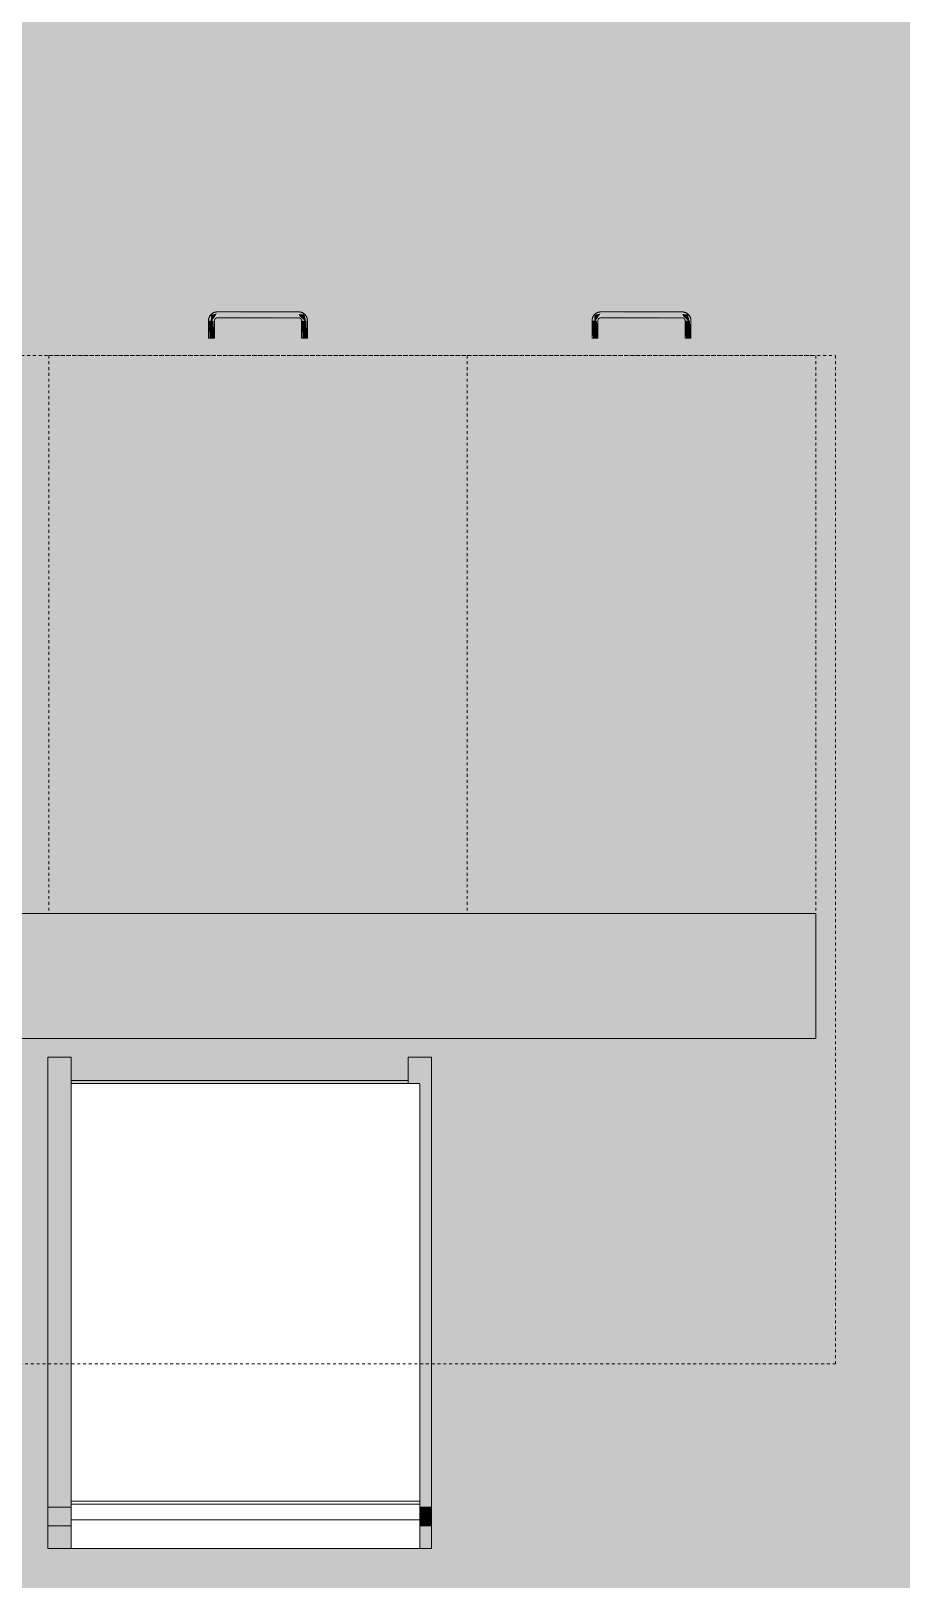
# Model space of a CAD drawing. Header units: inches. Extents: x -4218 to -1814, y 9706 to 12426.
# Drawn here: x -2147.4 to -2110, y 11383.4 to 11450 of the extents above; entities that cross this region are included whole.
import ezdxf

# ---------------------------------------------------------------- set-up
doc = ezdxf.new("R2010")
doc.units = ezdxf.units.IN
doc.header["$MEASUREMENT"] = 0
doc.linetypes.add('Dash', pattern=[0.25, 0.125, -0.125])
for name, color, linetype, lineweight in [('0-1', 7, 'Continuous', 5), ('0-2', 10, 'Continuous', 13), ('A-AREA-PATT-2', 9, 'Continuous', 9), ('A-WALL-1', 8, 'Continuous', 5), ('A-WALL-3', 10, 'Continuous', 13), ('I-FURN-1', 7, 'Continuous', 9), ('I-FURN-2', 9, 'Continuous', 9), ('Q-CASE', 31, 'Continuous', 9), ('Q-CASE-HDLN-1', 7, 'Dash', 9), ('Q-CASE-HDLN-2', 31, 'Continuous', 9)]:
    doc.layers.add(name, color=color, linetype=linetype, lineweight=lineweight)

# ---------------------------------------------------------------- blocks, each defined once
blk = doc.blocks.new('OD_CW_Countertop - OD_CW_Countertop-2488824-FLOOR PLAN - 3RD FLOOR')
at = {"layer": 'Q-CASE-HDLN-1'}
for p, q in [((0.738, 19.375), (138.273, 19.375)), ((138.273, 19.375), (138.273, -24)), ((138.273, -24), (0.738, -24))]:
    blk.add_line(p, q, dxfattribs=at)
blk = doc.blocks.new('Bar_Stool_6722_1_ - Bar_Stool_6722_1_-1229311-FLOOR PLAN - 3RD FLOOR')
at = {"layer": 'I-FURN-2'}
for points in [[(1, 19.223), (1, 21.133), (0, 21.133), (0, 19.214), (1, 19.214)], [(16.5, 19.692), (16.5, 21.133), (15.5, 21.133), (15.5, 19.986), (16, 19.986), (16, 19.214), (16.5, 19.214)], [(15.5, 20.135), (1, 20.135), (1, 19.986), (15.5, 19.986), (15.5, 20.057)], [(0.5, 18.077), (0.5, 19.214), (0, 19.214), (0, 17.718), (0.5, 17.718)], [(1, 18.709), (1, 19.214), (0.5, 19.214), (0.5, 17.718), (1, 17.718), (1, 18.437)], [(16.5, 17.972), (16.5, 19.214), (16, 19.214), (16, 17.718), (16.5, 17.718)], [(1, 17.718), (0, 17.718), (0, 1.78), (1, 1.78), (1, 17.634)], [(16.5, 17.718), (16, 17.718), (16, 1.78), (16.5, 1.78), (16.5, 16.359)], [(1, 1.78), (0, 1.78), (0, 0.985), (1, 0.985), (1, 1.73)], [(16.5, 1.305), (16.5, 1.78), (16, 1.78), (16, 0.985), (16.5, 0.985), (16.5, 1.251)], [(1, 0.46), (1, 0.985), (0, 0.985), (0, 0), (1, 0), (1, 0.303)], [(16.5, 0.46), (16.5, 0.985), (16, 0.985), (16, 0), (16.5, 0), (16.5, 0.313)]]:
    blk.add_hatch(color=256, dxfattribs=at).paths.add_polyline_path(points, flags=0)
at = {"layer": 'I-FURN-1'}
for p, q in [((0, 19.214), (0, 21.133)), ((1, 21.133), (0, 21.133)), ((1, 21.133), (1, 20.135)), ((15.5, 20.135), (15.5, 21.133)), ((16.5, 21.133), (15.5, 21.133)), ((16.5, 21.133), (16.5, 19.214)), ((1, 20.135), (15.5, 20.135)), ((1, 20.135), (1, 20.057)), ((1, 20.057), (1, 19.986)), ((16, 19.999), (1, 19.999)), ((1, 19.886), (1, 19.986)), ((15.5, 20.057), (15.5, 20.135)), ((15.5, 19.983), (15.5, 20.057)), ((16, 19.986), (16, 19.886)), ((1, 17.634), (1, 19.886)), ((16, 19.886), (16, 17.634)), ((0, 17.718), (0, 19.214)), ((16.5, 19.214), (16.5, 17.718)), ((0, 1.78), (0, 17.718)), ((1, 2.034), (1, 17.634)), ((16, 17.634), (16, 2.034)), ((16.5, 17.718), (16.5, 1.78)), ((1, 1.906), (1, 2.034)), ((16, 2.034), (1, 2.034)), ((16, 2.034), (16, 1.906)), ((1, 1.78), (0, 1.78)), ((0, 1.78), (0, 0.985)), ((1, 1.241), (1, 1.906)), ((16, 1.906), (1, 1.906)), ((16, 1.906), (16, 1.241)), ((16.5, 1.78), (16, 1.78)), ((16.5, 0.985), (16.5, 1.78)), ((1, 0.985), (0, 0.985)), ((0, 0.985), (0, 0)), ((1, 0), (1, 1.241)), ((1, 1.241), (16, 1.241)), ((16, 1.241), (16, 0)), ((16.5, 0.985), (16, 0.985)), ((16.5, 0), (16.5, 0.985)), ((0, 0), (1, 0)), ((16, 0), (16.5, 0)), ((1, 0), (16, 0))]:
    blk.add_line(p, q, dxfattribs=at)
blk = doc.blocks.new('Drawer_Base_Cabinet_3_drawer_12205 - 18_-V129-FLOOR PLAN - 3RD FLOOR')
at = {"layer": 'Q-CASE'}
for points in [[(-1.383, -24.75), (-1.351, -25.5), (-1.142, -25.5), (-1.174, -24.75), (-1.371, -24.75)], [(2.617, -24.75), (2.649, -25.5), (2.858, -25.5), (2.826, -24.75), (2.629, -24.75)], [(-1.295, -25.5), (-1.325, -25.5), (-1.262, -25.768), (-1.012, -25.782), (-1.047, -25.688), (-1.262, -25.5)], [(1.922, -25.625), (-1.012, -25.662), (-1.012, -25.875), (2.488, -25.838), (2.488, -25.625)], [(2.705, -25.5), (2.488, -25.813), (2.756, -25.75), (2.77, -25.5), (2.738, -25.5)]]:
    blk.add_hatch(color=256, dxfattribs=at).paths.add_polyline_path(points, flags=0)
at = {"layer": 'Q-CASE-HDLN-1'}
for p, q in [((9.738, 0), (-8.262, 0)), ((-8.262, -24), (-8.262, 0)), ((9.738, -24), (9.738, 0)), ((9.738, -24), (-8.262, -24))]:
    blk.add_line(p, q, dxfattribs=at)
at = {"layer": 'Q-CASE-HDLN-2'}
for p, q in [((-1.387, -24.75), (-1.387, -25.5)), ((-1.387, -24.75), (-1.383, -24.75)), ((-1.383, -24.75), (-1.387, -24.75)), ((-1.387, -24.75), (-1.387, -25.5)), ((-1.387, -24.75), (-1.383, -24.75)), ((-1.383, -24.75), (-1.387, -24.75)), ((-1.387, -24.75), (-1.387, -25.5)), ((-1.387, -24.75), (-1.137, -24.75)), ((-1.383, -24.75), (-1.387, -24.75)), ((-1.142, -24.75), (-1.137, -24.75)), ((-1.137, -24.75), (-1.142, -24.75)), ((-1.142, -24.75), (-1.137, -24.75)), ((-1.137, -24.75), (-1.142, -24.75)), ((-1.137, -24.75), (-1.142, -24.75)), ((-1.137, -25.5), (-1.137, -24.75)), ((-1.137, -25.5), (-1.137, -24.75)), ((-1.137, -25.5), (-1.137, -24.75)), ((2.613, -24.75), (2.613, -25.5)), ((2.617, -24.75), (2.613, -24.75)), ((2.613, -24.75), (2.617, -24.75)), ((2.613, -24.75), (2.613, -25.5)), ((2.617, -24.75), (2.613, -24.75)), ((2.613, -24.75), (2.617, -24.75)), ((2.613, -24.75), (2.613, -25.5)), ((2.617, -24.75), (2.613, -24.75)), ((2.613, -24.75), (2.863, -24.75)), ((2.863, -24.75), (2.858, -24.75)), ((2.858, -24.75), (2.863, -24.75)), ((2.863, -24.75), (2.858, -24.75)), ((2.858, -24.75), (2.863, -24.75)), ((2.863, -24.75), (2.858, -24.75)), ((2.863, -25.5), (2.863, -24.75)), ((2.863, -25.5), (2.863, -24.75)), ((2.863, -25.5), (2.863, -24.75)), ((2.488, -25.625), (-1.012, -25.625)), ((-1.012, -25.875), (2.488, -25.875))]:
    blk.add_line(p, q, dxfattribs=at)
at = {"layer": 'Q-CASE-HDLN-2', "flags": 128}
for points in [[(-1.387, -25.5), (-1.387, -25.515), (-1.386, -25.53), (-1.385, -25.545), (-1.383, -25.56), (-1.38, -25.575), (-1.377, -25.589), (-1.373, -25.604), (-1.368, -25.618), (-1.363, -25.632), (-1.358, -25.646), (-1.352, -25.66), (-1.345, -25.673), (-1.338, -25.686), (-1.33, -25.699), (-1.322, -25.712), (-1.313, -25.724), (-1.304, -25.736), (-1.294, -25.747), (-1.284, -25.758)], [(-1.387, -25.5), (-1.387, -25.515), (-1.386, -25.53), (-1.385, -25.545), (-1.383, -25.56), (-1.38, -25.575), (-1.377, -25.589), (-1.373, -25.604), (-1.368, -25.618), (-1.363, -25.632), (-1.358, -25.646), (-1.352, -25.66), (-1.345, -25.673), (-1.338, -25.686), (-1.33, -25.699), (-1.322, -25.712), (-1.313, -25.724), (-1.304, -25.736), (-1.294, -25.747), (-1.284, -25.758)], [(-1.387, -25.5), (-1.387, -25.515), (-1.386, -25.53), (-1.385, -25.545), (-1.383, -25.56), (-1.38, -25.575), (-1.377, -25.589), (-1.373, -25.604), (-1.368, -25.618), (-1.363, -25.632), (-1.358, -25.646), (-1.352, -25.66), (-1.345, -25.673), (-1.338, -25.686), (-1.33, -25.699), (-1.322, -25.712), (-1.313, -25.724), (-1.304, -25.736), (-1.294, -25.747), (-1.284, -25.758), (-1.274, -25.769), (-1.263, -25.779), (-1.251, -25.789), (-1.239, -25.798), (-1.227, -25.807), (-1.215, -25.816), (-1.202, -25.823), (-1.189, -25.831), (-1.176, -25.838), (-1.162, -25.844), (-1.148, -25.85), (-1.134, -25.855), (-1.12, -25.859), (-1.105, -25.863), (-1.091, -25.867), (-1.076, -25.87), (-1.061, -25.872), (-1.046, -25.873), (-1.031, -25.875), (-1.016, -25.875), (-1.012, -25.875)], [(-1.263, -25.779), (-1.251, -25.789), (-1.239, -25.798), (-1.227, -25.807), (-1.215, -25.816), (-1.202, -25.823), (-1.189, -25.831), (-1.176, -25.838), (-1.162, -25.844), (-1.148, -25.85), (-1.134, -25.855), (-1.12, -25.859), (-1.105, -25.863), (-1.091, -25.867), (-1.076, -25.87), (-1.061, -25.872), (-1.046, -25.873), (-1.031, -25.875), (-1.016, -25.875), (-1.012, -25.875)], [(-1.263, -25.779), (-1.251, -25.789), (-1.239, -25.798), (-1.227, -25.807), (-1.215, -25.816), (-1.202, -25.823), (-1.189, -25.831), (-1.176, -25.838), (-1.162, -25.844), (-1.148, -25.85), (-1.134, -25.855), (-1.12, -25.859), (-1.105, -25.863), (-1.091, -25.867), (-1.076, -25.87), (-1.061, -25.872), (-1.046, -25.873), (-1.031, -25.875), (-1.016, -25.875), (-1.012, -25.875)], [(-1.012, -25.625), (-1.017, -25.625), (-1.022, -25.625), (-1.027, -25.624), (-1.032, -25.623), (-1.037, -25.623), (-1.042, -25.621), (-1.047, -25.62), (-1.052, -25.619), (-1.056, -25.617), (-1.061, -25.615), (-1.066, -25.613), (-1.07, -25.611), (-1.074, -25.608), (-1.079, -25.606), (-1.083, -25.603), (-1.087, -25.6), (-1.091, -25.597), (-1.095, -25.594), (-1.098, -25.591), (-1.102, -25.587), (-1.105, -25.583), (-1.109, -25.58), (-1.112, -25.576), (-1.115, -25.572), (-1.117, -25.568), (-1.12, -25.563), (-1.123, -25.559), (-1.125, -25.554), (-1.127, -25.55), (-1.129, -25.545), (-1.131, -25.541), (-1.132, -25.536), (-1.133, -25.531), (-1.135, -25.526), (-1.135, -25.521), (-1.136, -25.516), (-1.137, -25.511), (-1.137, -25.506), (-1.137, -25.501), (-1.137, -25.5)], [(-1.012, -25.625), (-1.017, -25.625), (-1.022, -25.625), (-1.027, -25.624), (-1.032, -25.623), (-1.037, -25.623), (-1.042, -25.621), (-1.047, -25.62), (-1.052, -25.619), (-1.056, -25.617), (-1.061, -25.615), (-1.066, -25.613), (-1.07, -25.611), (-1.074, -25.608), (-1.079, -25.606), (-1.083, -25.603), (-1.087, -25.6), (-1.091, -25.597), (-1.095, -25.594), (-1.098, -25.591), (-1.102, -25.587), (-1.105, -25.583), (-1.109, -25.58), (-1.112, -25.576), (-1.115, -25.572), (-1.117, -25.568), (-1.12, -25.563), (-1.123, -25.559), (-1.125, -25.554), (-1.127, -25.55), (-1.129, -25.545), (-1.131, -25.541), (-1.132, -25.536), (-1.133, -25.531), (-1.135, -25.526), (-1.135, -25.521), (-1.136, -25.516), (-1.137, -25.511), (-1.137, -25.506), (-1.137, -25.501), (-1.137, -25.5)], [(-1.012, -25.625), (-1.017, -25.625), (-1.022, -25.625), (-1.027, -25.624), (-1.032, -25.623), (-1.037, -25.623), (-1.042, -25.621), (-1.047, -25.62), (-1.052, -25.619), (-1.056, -25.617), (-1.061, -25.615), (-1.066, -25.613), (-1.07, -25.611), (-1.074, -25.608), (-1.079, -25.606), (-1.083, -25.603), (-1.087, -25.6), (-1.091, -25.597), (-1.095, -25.594), (-1.098, -25.591), (-1.102, -25.587), (-1.105, -25.583), (-1.109, -25.58), (-1.112, -25.576), (-1.115, -25.572), (-1.117, -25.568), (-1.12, -25.563), (-1.123, -25.559), (-1.125, -25.554), (-1.127, -25.55), (-1.129, -25.545), (-1.131, -25.541), (-1.132, -25.536), (-1.133, -25.531), (-1.135, -25.526), (-1.135, -25.521), (-1.136, -25.516), (-1.137, -25.511), (-1.137, -25.506), (-1.137, -25.501), (-1.137, -25.5)], [(2.488, -25.875), (2.503, -25.875), (2.518, -25.874), (2.533, -25.872), (2.547, -25.87), (2.562, -25.868), (2.577, -25.864), (2.591, -25.86), (2.606, -25.856), (2.62, -25.851), (2.634, -25.845), (2.647, -25.839), (2.661, -25.833), (2.674, -25.825), (2.687, -25.818), (2.699, -25.81), (2.712, -25.801), (2.724, -25.792), (2.735, -25.782), (2.746, -25.772), (2.757, -25.761), (2.767, -25.75), (2.777, -25.739), (2.786, -25.727), (2.795, -25.715), (2.803, -25.703), (2.811, -25.69), (2.818, -25.677), (2.825, -25.663), (2.832, -25.65), (2.837, -25.636), (2.842, -25.622), (2.847, -25.608), (2.851, -25.593), (2.854, -25.578), (2.857, -25.564), (2.86, -25.549), (2.861, -25.534), (2.862, -25.519), (2.863, -25.504), (2.863, -25.5)], [(2.613, -25.5), (2.613, -25.505), (2.612, -25.51), (2.612, -25.515), (2.611, -25.52), (2.61, -25.525), (2.609, -25.53), (2.608, -25.535), (2.606, -25.539), (2.605, -25.544), (2.603, -25.549), (2.601, -25.553), (2.599, -25.558), (2.596, -25.562), (2.594, -25.566), (2.591, -25.571), (2.588, -25.575), (2.585, -25.579), (2.582, -25.582), (2.578, -25.586), (2.575, -25.59), (2.571, -25.593), (2.567, -25.596), (2.563, -25.599), (2.559, -25.602), (2.555, -25.605), (2.551, -25.608), (2.547, -25.61), (2.542, -25.613), (2.538, -25.615), (2.533, -25.617), (2.528, -25.618), (2.524, -25.62), (2.519, -25.621), (2.514, -25.622), (2.509, -25.623), (2.504, -25.624), (2.499, -25.624), (2.494, -25.625), (2.489, -25.625), (2.488, -25.625)], [(2.488, -25.875), (2.503, -25.875), (2.518, -25.874), (2.533, -25.872), (2.547, -25.87), (2.562, -25.868), (2.577, -25.864), (2.591, -25.86), (2.606, -25.856), (2.62, -25.851), (2.634, -25.845), (2.647, -25.839), (2.661, -25.833), (2.674, -25.825), (2.687, -25.818), (2.699, -25.81), (2.712, -25.801), (2.724, -25.792), (2.735, -25.782), (2.746, -25.772)], [(2.488, -25.875), (2.503, -25.875), (2.518, -25.874), (2.533, -25.872), (2.547, -25.87), (2.562, -25.868), (2.577, -25.864), (2.591, -25.86), (2.606, -25.856), (2.62, -25.851), (2.634, -25.845), (2.647, -25.839), (2.661, -25.833), (2.674, -25.825), (2.687, -25.818), (2.699, -25.81), (2.712, -25.801), (2.724, -25.792), (2.735, -25.782), (2.746, -25.772)], [(2.613, -25.5), (2.613, -25.505), (2.612, -25.51), (2.612, -25.515), (2.611, -25.52), (2.61, -25.525), (2.609, -25.53), (2.608, -25.535), (2.606, -25.539), (2.605, -25.544), (2.603, -25.549), (2.601, -25.553), (2.599, -25.558), (2.596, -25.562), (2.594, -25.566), (2.591, -25.571), (2.588, -25.575), (2.585, -25.579), (2.582, -25.582), (2.578, -25.586), (2.575, -25.59), (2.571, -25.593), (2.567, -25.596), (2.563, -25.599), (2.559, -25.602), (2.555, -25.605), (2.551, -25.608), (2.547, -25.61), (2.542, -25.613), (2.538, -25.615), (2.533, -25.617), (2.528, -25.618), (2.524, -25.62), (2.519, -25.621), (2.514, -25.622), (2.509, -25.623), (2.504, -25.624), (2.499, -25.624), (2.494, -25.625), (2.489, -25.625)], [(2.613, -25.5), (2.613, -25.505), (2.612, -25.51), (2.612, -25.515), (2.611, -25.52), (2.61, -25.525), (2.609, -25.53), (2.608, -25.535), (2.606, -25.539), (2.605, -25.544), (2.603, -25.549), (2.601, -25.553), (2.599, -25.558), (2.596, -25.562), (2.594, -25.566), (2.591, -25.571), (2.588, -25.575), (2.585, -25.579), (2.582, -25.582), (2.578, -25.586), (2.575, -25.59), (2.571, -25.593), (2.567, -25.596), (2.563, -25.599), (2.559, -25.602), (2.555, -25.605), (2.551, -25.608), (2.547, -25.61), (2.542, -25.613), (2.538, -25.615), (2.533, -25.617), (2.528, -25.618), (2.524, -25.62), (2.519, -25.621), (2.514, -25.622), (2.509, -25.623), (2.504, -25.624), (2.499, -25.624), (2.494, -25.625), (2.489, -25.625)], [(2.767, -25.75), (2.777, -25.739), (2.786, -25.727), (2.795, -25.715), (2.803, -25.703), (2.811, -25.69), (2.818, -25.677), (2.825, -25.663), (2.832, -25.65), (2.837, -25.636), (2.842, -25.622), (2.847, -25.608), (2.851, -25.593), (2.854, -25.578), (2.857, -25.564), (2.86, -25.549), (2.861, -25.534), (2.862, -25.519), (2.863, -25.504), (2.863, -25.5)], [(2.767, -25.75), (2.777, -25.739), (2.786, -25.727), (2.795, -25.715), (2.803, -25.703), (2.811, -25.69), (2.818, -25.677), (2.825, -25.663), (2.832, -25.65), (2.837, -25.636), (2.842, -25.622), (2.847, -25.608), (2.851, -25.593), (2.854, -25.578), (2.857, -25.564), (2.86, -25.549), (2.861, -25.534), (2.862, -25.519), (2.863, -25.504), (2.863, -25.5)]]:
    blk.add_lwpolyline(points, dxfattribs=at)
blk = doc.blocks.new('Drawer_Base_Cabinet_3_drawer_12205 - 15_-V130-FLOOR PLAN - 3RD FLOOR')
at = {"layer": 'Q-CASE'}
for points in [[(-1.383, -24.75), (-1.351, -25.5), (-1.142, -25.5), (-1.174, -24.75), (-1.371, -24.75)], [(2.617, -24.75), (2.649, -25.5), (2.858, -25.5), (2.826, -24.75), (2.629, -24.75)], [(-1.295, -25.5), (-1.325, -25.5), (-1.262, -25.768), (-1.012, -25.782), (-1.047, -25.688), (-1.262, -25.5)], [(1.538, -25.625), (-1.012, -25.662), (-1.012, -25.875), (2.488, -25.838), (2.488, -25.625)], [(2.705, -25.5), (2.488, -25.813), (2.756, -25.75), (2.77, -25.5), (2.738, -25.5)]]:
    blk.add_hatch(color=256, dxfattribs=at).paths.add_polyline_path(points, flags=0)
at = {"layer": 'Q-CASE-HDLN-1'}
for p, q in [((8.238, 0), (-6.762, 0)), ((-6.762, -24), (-6.762, 0)), ((8.238, -24), (8.238, 0)), ((8.238, -24), (-6.762, -24))]:
    blk.add_line(p, q, dxfattribs=at)
at = {"layer": 'Q-CASE-HDLN-2'}
for p, q in [((-1.387, -24.75), (-1.387, -25.5)), ((-1.387, -24.75), (-1.383, -24.75)), ((-1.383, -24.75), (-1.387, -24.75)), ((-1.387, -24.75), (-1.387, -25.5)), ((-1.387, -24.75), (-1.383, -24.75)), ((-1.383, -24.75), (-1.387, -24.75)), ((-1.387, -24.75), (-1.387, -25.5)), ((-1.387, -24.75), (-1.137, -24.75)), ((-1.383, -24.75), (-1.387, -24.75)), ((-1.142, -24.75), (-1.137, -24.75)), ((-1.137, -24.75), (-1.142, -24.75)), ((-1.142, -24.75), (-1.137, -24.75)), ((-1.137, -24.75), (-1.142, -24.75)), ((-1.137, -24.75), (-1.142, -24.75)), ((-1.137, -25.5), (-1.137, -24.75)), ((-1.137, -25.5), (-1.137, -24.75)), ((-1.137, -25.5), (-1.137, -24.75)), ((2.613, -24.75), (2.613, -25.5)), ((2.617, -24.75), (2.613, -24.75)), ((2.613, -24.75), (2.617, -24.75)), ((2.613, -24.75), (2.613, -25.5)), ((2.617, -24.75), (2.613, -24.75)), ((2.613, -24.75), (2.617, -24.75)), ((2.613, -24.75), (2.613, -25.5)), ((2.617, -24.75), (2.613, -24.75)), ((2.613, -24.75), (2.863, -24.75)), ((2.863, -24.75), (2.858, -24.75)), ((2.858, -24.75), (2.863, -24.75)), ((2.863, -24.75), (2.858, -24.75)), ((2.858, -24.75), (2.863, -24.75)), ((2.863, -24.75), (2.858, -24.75)), ((2.863, -25.5), (2.863, -24.75)), ((2.863, -25.5), (2.863, -24.75)), ((2.863, -25.5), (2.863, -24.75)), ((2.488, -25.625), (-1.012, -25.625)), ((-1.012, -25.875), (2.488, -25.875))]:
    blk.add_line(p, q, dxfattribs=at)
at = {"layer": 'Q-CASE-HDLN-2', "flags": 128}
for points in [[(-1.387, -25.5), (-1.387, -25.515), (-1.386, -25.53), (-1.385, -25.545), (-1.383, -25.56), (-1.38, -25.575), (-1.377, -25.589), (-1.373, -25.604), (-1.368, -25.618), (-1.363, -25.632), (-1.358, -25.646), (-1.352, -25.66), (-1.345, -25.673), (-1.338, -25.686), (-1.33, -25.699), (-1.322, -25.712), (-1.313, -25.724), (-1.304, -25.736), (-1.294, -25.747), (-1.284, -25.758)], [(-1.387, -25.5), (-1.387, -25.515), (-1.386, -25.53), (-1.385, -25.545), (-1.383, -25.56), (-1.38, -25.575), (-1.377, -25.589), (-1.373, -25.604), (-1.368, -25.618), (-1.363, -25.632), (-1.358, -25.646), (-1.352, -25.66), (-1.345, -25.673), (-1.338, -25.686), (-1.33, -25.699), (-1.322, -25.712), (-1.313, -25.724), (-1.304, -25.736), (-1.294, -25.747), (-1.284, -25.758)], [(-1.387, -25.5), (-1.387, -25.515), (-1.386, -25.53), (-1.385, -25.545), (-1.383, -25.56), (-1.38, -25.575), (-1.377, -25.589), (-1.373, -25.604), (-1.368, -25.618), (-1.363, -25.632), (-1.358, -25.646), (-1.352, -25.66), (-1.345, -25.673), (-1.338, -25.686), (-1.33, -25.699), (-1.322, -25.712), (-1.313, -25.724), (-1.304, -25.736), (-1.294, -25.747), (-1.284, -25.758), (-1.274, -25.769), (-1.263, -25.779), (-1.251, -25.789), (-1.239, -25.798), (-1.227, -25.807), (-1.215, -25.816), (-1.202, -25.823), (-1.189, -25.831), (-1.176, -25.838), (-1.162, -25.844), (-1.148, -25.85), (-1.134, -25.855), (-1.12, -25.859), (-1.105, -25.863), (-1.091, -25.867), (-1.076, -25.87), (-1.061, -25.872), (-1.046, -25.873), (-1.031, -25.875), (-1.016, -25.875), (-1.012, -25.875)], [(-1.263, -25.779), (-1.251, -25.789), (-1.239, -25.798), (-1.227, -25.807), (-1.215, -25.816), (-1.202, -25.823), (-1.189, -25.831), (-1.176, -25.838), (-1.162, -25.844), (-1.148, -25.85), (-1.134, -25.855), (-1.12, -25.859), (-1.105, -25.863), (-1.091, -25.867), (-1.076, -25.87), (-1.061, -25.872), (-1.046, -25.873), (-1.031, -25.875), (-1.016, -25.875), (-1.012, -25.875)], [(-1.263, -25.779), (-1.251, -25.789), (-1.239, -25.798), (-1.227, -25.807), (-1.215, -25.816), (-1.202, -25.823), (-1.189, -25.831), (-1.176, -25.838), (-1.162, -25.844), (-1.148, -25.85), (-1.134, -25.855), (-1.12, -25.859), (-1.105, -25.863), (-1.091, -25.867), (-1.076, -25.87), (-1.061, -25.872), (-1.046, -25.873), (-1.031, -25.875), (-1.016, -25.875), (-1.012, -25.875)], [(-1.012, -25.625), (-1.017, -25.625), (-1.022, -25.625), (-1.027, -25.624), (-1.032, -25.623), (-1.037, -25.623), (-1.042, -25.621), (-1.047, -25.62), (-1.052, -25.619), (-1.056, -25.617), (-1.061, -25.615), (-1.066, -25.613), (-1.07, -25.611), (-1.074, -25.608), (-1.079, -25.606), (-1.083, -25.603), (-1.087, -25.6), (-1.091, -25.597), (-1.095, -25.594), (-1.098, -25.591), (-1.102, -25.587), (-1.105, -25.583), (-1.109, -25.58), (-1.112, -25.576), (-1.115, -25.572), (-1.117, -25.568), (-1.12, -25.563), (-1.123, -25.559), (-1.125, -25.554), (-1.127, -25.55), (-1.129, -25.545), (-1.131, -25.541), (-1.132, -25.536), (-1.133, -25.531), (-1.135, -25.526), (-1.135, -25.521), (-1.136, -25.516), (-1.137, -25.511), (-1.137, -25.506), (-1.137, -25.501), (-1.137, -25.5)], [(-1.012, -25.625), (-1.017, -25.625), (-1.022, -25.625), (-1.027, -25.624), (-1.032, -25.623), (-1.037, -25.623), (-1.042, -25.621), (-1.047, -25.62), (-1.052, -25.619), (-1.056, -25.617), (-1.061, -25.615), (-1.066, -25.613), (-1.07, -25.611), (-1.074, -25.608), (-1.079, -25.606), (-1.083, -25.603), (-1.087, -25.6), (-1.091, -25.597), (-1.095, -25.594), (-1.098, -25.591), (-1.102, -25.587), (-1.105, -25.583), (-1.109, -25.58), (-1.112, -25.576), (-1.115, -25.572), (-1.117, -25.568), (-1.12, -25.563), (-1.123, -25.559), (-1.125, -25.554), (-1.127, -25.55), (-1.129, -25.545), (-1.131, -25.541), (-1.132, -25.536), (-1.133, -25.531), (-1.135, -25.526), (-1.135, -25.521), (-1.136, -25.516), (-1.137, -25.511), (-1.137, -25.506), (-1.137, -25.501), (-1.137, -25.5)], [(-1.012, -25.625), (-1.017, -25.625), (-1.022, -25.625), (-1.027, -25.624), (-1.032, -25.623), (-1.037, -25.623), (-1.042, -25.621), (-1.047, -25.62), (-1.052, -25.619), (-1.056, -25.617), (-1.061, -25.615), (-1.066, -25.613), (-1.07, -25.611), (-1.074, -25.608), (-1.079, -25.606), (-1.083, -25.603), (-1.087, -25.6), (-1.091, -25.597), (-1.095, -25.594), (-1.098, -25.591), (-1.102, -25.587), (-1.105, -25.583), (-1.109, -25.58), (-1.112, -25.576), (-1.115, -25.572), (-1.117, -25.568), (-1.12, -25.563), (-1.123, -25.559), (-1.125, -25.554), (-1.127, -25.55), (-1.129, -25.545), (-1.131, -25.541), (-1.132, -25.536), (-1.133, -25.531), (-1.135, -25.526), (-1.135, -25.521), (-1.136, -25.516), (-1.137, -25.511), (-1.137, -25.506), (-1.137, -25.501), (-1.137, -25.5)], [(2.488, -25.875), (2.503, -25.875), (2.518, -25.874), (2.533, -25.872), (2.547, -25.87), (2.562, -25.868), (2.577, -25.864), (2.591, -25.86), (2.606, -25.856), (2.62, -25.851), (2.634, -25.845), (2.647, -25.839), (2.661, -25.833), (2.674, -25.825), (2.687, -25.818), (2.699, -25.81), (2.712, -25.801), (2.724, -25.792), (2.735, -25.782), (2.746, -25.772), (2.757, -25.761), (2.767, -25.75), (2.777, -25.739), (2.786, -25.727), (2.795, -25.715), (2.803, -25.703), (2.811, -25.69), (2.818, -25.677), (2.825, -25.663), (2.832, -25.65), (2.837, -25.636), (2.842, -25.622), (2.847, -25.608), (2.851, -25.593), (2.854, -25.578), (2.857, -25.564), (2.86, -25.549), (2.861, -25.534), (2.862, -25.519), (2.863, -25.504), (2.863, -25.5)], [(2.613, -25.5), (2.613, -25.505), (2.612, -25.51), (2.612, -25.515), (2.611, -25.52), (2.61, -25.525), (2.609, -25.53), (2.608, -25.535), (2.606, -25.539), (2.605, -25.544), (2.603, -25.549), (2.601, -25.553), (2.599, -25.558), (2.596, -25.562), (2.594, -25.566), (2.591, -25.571), (2.588, -25.575), (2.585, -25.579), (2.582, -25.582), (2.578, -25.586), (2.575, -25.59), (2.571, -25.593), (2.567, -25.596), (2.563, -25.599), (2.559, -25.602), (2.555, -25.605), (2.551, -25.608), (2.547, -25.61), (2.542, -25.613), (2.538, -25.615), (2.533, -25.617), (2.528, -25.618), (2.524, -25.62), (2.519, -25.621), (2.514, -25.622), (2.509, -25.623), (2.504, -25.624), (2.499, -25.624), (2.494, -25.625), (2.489, -25.625), (2.488, -25.625)], [(2.488, -25.875), (2.503, -25.875), (2.518, -25.874), (2.533, -25.872), (2.547, -25.87), (2.562, -25.868), (2.577, -25.864), (2.591, -25.86), (2.606, -25.856), (2.62, -25.851), (2.634, -25.845), (2.647, -25.839), (2.661, -25.833), (2.674, -25.825), (2.687, -25.818), (2.699, -25.81), (2.712, -25.801), (2.724, -25.792), (2.735, -25.782), (2.746, -25.772)], [(2.488, -25.875), (2.503, -25.875), (2.518, -25.874), (2.533, -25.872), (2.547, -25.87), (2.562, -25.868), (2.577, -25.864), (2.591, -25.86), (2.606, -25.856), (2.62, -25.851), (2.634, -25.845), (2.647, -25.839), (2.661, -25.833), (2.674, -25.825), (2.687, -25.818), (2.699, -25.81), (2.712, -25.801), (2.724, -25.792), (2.735, -25.782), (2.746, -25.772)], [(2.613, -25.5), (2.613, -25.505), (2.612, -25.51), (2.612, -25.515), (2.611, -25.52), (2.61, -25.525), (2.609, -25.53), (2.608, -25.535), (2.606, -25.539), (2.605, -25.544), (2.603, -25.549), (2.601, -25.553), (2.599, -25.558), (2.596, -25.562), (2.594, -25.566), (2.591, -25.571), (2.588, -25.575), (2.585, -25.579), (2.582, -25.582), (2.578, -25.586), (2.575, -25.59), (2.571, -25.593), (2.567, -25.596), (2.563, -25.599), (2.559, -25.602), (2.555, -25.605), (2.551, -25.608), (2.547, -25.61), (2.542, -25.613), (2.538, -25.615), (2.533, -25.617), (2.528, -25.618), (2.524, -25.62), (2.519, -25.621), (2.514, -25.622), (2.509, -25.623), (2.504, -25.624), (2.499, -25.624), (2.494, -25.625), (2.489, -25.625)], [(2.613, -25.5), (2.613, -25.505), (2.612, -25.51), (2.612, -25.515), (2.611, -25.52), (2.61, -25.525), (2.609, -25.53), (2.608, -25.535), (2.606, -25.539), (2.605, -25.544), (2.603, -25.549), (2.601, -25.553), (2.599, -25.558), (2.596, -25.562), (2.594, -25.566), (2.591, -25.571), (2.588, -25.575), (2.585, -25.579), (2.582, -25.582), (2.578, -25.586), (2.575, -25.59), (2.571, -25.593), (2.567, -25.596), (2.563, -25.599), (2.559, -25.602), (2.555, -25.605), (2.551, -25.608), (2.547, -25.61), (2.542, -25.613), (2.538, -25.615), (2.533, -25.617), (2.528, -25.618), (2.524, -25.62), (2.519, -25.621), (2.514, -25.622), (2.509, -25.623), (2.504, -25.624), (2.499, -25.624), (2.494, -25.625), (2.489, -25.625)], [(2.767, -25.75), (2.777, -25.739), (2.786, -25.727), (2.795, -25.715), (2.803, -25.703), (2.811, -25.69), (2.818, -25.677), (2.825, -25.663), (2.832, -25.65), (2.837, -25.636), (2.842, -25.622), (2.847, -25.608), (2.851, -25.593), (2.854, -25.578), (2.857, -25.564), (2.86, -25.549), (2.861, -25.534), (2.862, -25.519), (2.863, -25.504), (2.863, -25.5)], [(2.767, -25.75), (2.777, -25.739), (2.786, -25.727), (2.795, -25.715), (2.803, -25.703), (2.811, -25.69), (2.818, -25.677), (2.825, -25.663), (2.832, -25.65), (2.837, -25.636), (2.842, -25.622), (2.847, -25.608), (2.851, -25.593), (2.854, -25.578), (2.857, -25.564), (2.86, -25.549), (2.861, -25.534), (2.862, -25.519), (2.863, -25.504), (2.863, -25.5)]]:
    blk.add_lwpolyline(points, dxfattribs=at)
blk = doc.blocks.new('CTR - 1st Phase - Unit Layouts_rvt-1-FLOOR PLAN - 3RD FLOOR')
at = {"layer": 'A-WALL-1'}
blk.add_hatch(color=256, dxfattribs=at).paths.add_polyline_path([(-2130.395, 11406.649), (-2113.653, 11406.649), (-2113.653, 11412.024), (-2249.653, 11412.024), (-2249.653, 11406.649), (-2147.279, 11406.649)], flags=0)
at = {"layer": 'A-WALL-3'}
for p, q in [((-2249.653, 11412.024), (-2113.653, 11412.024)), ((-2113.653, 11412.024), (-2113.653, 11406.649)), ((-2113.653, 11406.649), (-2249.653, 11406.649))]:
    blk.add_line(p, q, dxfattribs=at)
at = {"layer": '0-2', "rotation": 180}
for name, p in [('Drawer_Base_Cabinet_3_drawer_12205 - 18_-V129-FLOOR PLAN - 3RD FLOOR', (-2136.915, 11412.024)), ('Drawer_Base_Cabinet_3_drawer_12205 - 15_-V130-FLOOR PLAN - 3RD FLOOR', (-2120.415, 11412.024))]:
    blk.add_blockref(name, p, dxfattribs=at)
at = {"layer": '0-2'}
for name, p in [('OD_CW_Countertop - OD_CW_Countertop-2488824-FLOOR PLAN - 3RD FLOOR', (-2251.072, 11416.649)), ('Bar_Stool_6722_1_ - Bar_Stool_6722_1_-1229311-FLOOR PLAN - 3RD FLOOR', (-2146.689, 11384.708))]:
    blk.add_blockref(name, p, dxfattribs=at)

msp = doc.modelspace()

# ---------------------------------------------------------------- hatches: boundary and pattern name
at = {"layer": 'A-AREA-PATT-2'}
h = msp.add_hatch(color=256, dxfattribs=at)
h.paths.add_polyline_path([(-2484.20638, 11632.07771), (-2482.96894, 11633.31514), (-2457.5131, 11607.8593), (-2458.75054, 11606.62186), (-2482.79217, 11630.66349)], flags=0)
h.paths.add_polyline_path([(-2255.52829, 11253.3894), (-2254.11124, 11253.3894), (-2254.11124, 11256.2644), (-2204.87076, 11256.2644), (-2204.87076, 11272.3894), (-2186.87076, 11272.3894), (-2186.87076, 11268.3894), (-2150.87076, 11268.3894), (-2150.87076, 11272.3894), (-2132.87076, 11272.3894), (-2132.87076, 11256.2644), (-2076.79874, 11256.2644), (-2076.79874, 11508.02388), (-2077.52574, 11508.02388), (-2077.52574, 11495.77388), (-2079.54874, 11495.77388), (-2079.54874, 11480.02388), (-2079.04874, 11480.02388), (-2079.04874, 11479.48081), (-2079.26512, 11479.43156), (-2079.43096, 11479.35851), (-2079.74426, 11479.30385), (-2079.79874, 11479.27388), (-2083.178, 11479.27388), (-2083.21035, 11478.52388), (-2083.23624, 11478.52388), (-2083.29874, 11478.25601), (-2083.54874, 11478.18549), (-2083.54874, 11478.14888), (-2087.04874, 11478.18549), (-2087.04874, 11478.21138), (-2087.32196, 11478.30388), (-2087.38713, 11478.52388), (-2087.41948, 11478.52388), (-2087.41948, 11479.27388), (-2090.92374, 11479.27388), (-2091.10302, 11479.34772), (-2091.37877, 11479.38519), (-2091.60009, 11479.47253), (-2091.67374, 11479.48081), (-2091.67374, 11480.02388), (-2091.04874, 11480.02388), (-2091.04874, 11495.77388), (-2094.02574, 11495.77388), (-2094.02574, 11508.02388), (-2095.52574, 11508.02388), (-2095.52574, 11495.77388), (-2115.02574, 11495.77388), (-2115.02574, 11508.02388), (-2116.52574, 11508.02388), (-2116.52574, 11495.77388), (-2136.02574, 11495.77388), (-2136.02574, 11508.02388), (-2136.52574, 11508.02388), (-2136.52574, 11484.02388), (-2166.52574, 11484.02388), (-2166.53952, 11492.42454), (-2166.65763, 11492.43837), (-2166.65763, 11493.41758), (-2166.52574, 11493.41758), (-2166.53952, 11493.53569), (-2166.65763, 11493.53569), (-2166.65763, 11508.02388), (-2167.52574, 11508.02388), (-2167.52574, 11495.77388), (-2184.02574, 11495.77388), (-2184.02574, 11508.02388), (-2185.52574, 11508.02388), (-2185.52574, 11495.77388), (-2202.02574, 11495.77388), (-2202.02574, 11508.02388), (-2238.77574, 11508.02388), (-2238.77574, 11506.02388), (-2203.02574, 11506.02388), (-2203.02574, 11476.02388), (-2238.77574, 11476.02388), (-2238.77574, 11484.02388), (-2243.52574, 11484.02388), (-2243.52574, 11508.02388), (-2268.0509, 11508.02388), (-2309.73465, 11549.70763), (-2306.37589, 11553.06639), (-2304.48338, 11551.17388), (-2288.07461, 11551.17388), (-2288.07461, 11551.92388), (-2285.57461, 11551.92388), (-2285.57461, 11551.17388), (-2248.32461, 11551.17388), (-2248.32461, 11549.79888), (-2213.32461, 11549.79888), (-2213.32461, 11551.17388), (-2213.07461, 11551.17388), (-2213.07461, 11551.92388), (-2208.07461, 11551.92388), (-2208.07461, 11551.17388), (-2207.82461, 11551.17388), (-2207.82461, 11549.79888), (-2172.82461, 11549.79888), (-2172.82461, 11551.17388), (-2135.57461, 11551.17388), (-2135.57461, 11551.92388), (-2133.07461, 11551.92388), (-2133.07461, 11551.17388), (-2076.79874, 11551.17388), (-2076.79874, 11678.9894), (-2267.49655, 11678.9894), (-2267.49655, 11648.44275), (-2272.24655, 11648.44275), (-2272.24655, 11678.9894), (-2278.27033, 11678.9894), (-2278.27033, 11671.26317), (-2278.3973, 11670.29876), (-2278.76955, 11669.40006), (-2279.36171, 11668.62834), (-2280.13344, 11668.03617), (-2281.03213, 11667.66392), (-2282.07286, 11667.53695), (-2283.38489, 11667.53695), (-2283.03717, 11664.51317), (-2281.84542, 11663.51317), (-2281.27865, 11662.51317), (-2281.0107, 11661.51317), (-2280.83371, 11660.50937), (-2280.74655, 11659.51317), (-2280.92086, 11657.52079), (-2281.4588, 11655.51317), (-2282.34776, 11653.16787), (-2283.11936, 11651.51317), (-2284.50679, 11649.51317), (-2285.50679, 11648.51317), (-2286.37281, 11648.01317), (-2287.74655, 11647.51317), (-2288.74655, 11647.51317), (-2290.12029, 11648.01317), (-2290.98631, 11648.51317), (-2291.98631, 11649.51317), (-2293.45593, 11651.68942), (-2294.30636, 11653.51317), (-2295.0343, 11655.51317), (-2295.57224, 11657.52079), (-2295.74655, 11659.51317), (-2295.57224, 11661.00365), (-2295.4824, 11661.51317), (-2295.21445, 11662.51317), (-2294.64768, 11663.51317), (-2293.45593, 11664.51317), (-2293.10821, 11667.53695), (-2294.49655, 11667.53695), (-2295.46097, 11667.66392), (-2296.35966, 11668.03617), (-2297.13139, 11668.62834), (-2297.72355, 11669.40006), (-2298.0958, 11670.29876), (-2298.22277, 11671.26317), (-2298.22277, 11678.9894), (-2358.83911, 11678.9894), (-2358.83911, 11617.73446), (-2364.94153, 11611.63203), (-2338.07147, 11584.76197), (-2311.0157, 11611.81775), (-2272.24655, 11611.81775), (-2272.24655, 11612.44275), (-2267.49655, 11612.44275), (-2267.49655, 11607.06775), (-2309.04818, 11607.06775), (-2334.71272, 11581.40322), (-2331.83173, 11578.52224), (-2335.19049, 11575.16348), (-2374.46561, 11614.4386), (-2374.99594, 11613.90827), (-2376.76371, 11615.67603), (-2376.23338, 11616.20636), (-2402.5731, 11642.54609), (-2401.60083, 11643.51836), (-2426.34957, 11668.2671), (-2427.32184, 11667.29483), (-2427.49862, 11667.4716), (-2428.02895, 11666.94127), (-2429.79671, 11668.70904), (-2429.26638, 11669.23937), (-2438.15555, 11678.12854), (-2458.75054, 11657.53355), (-2460.12056, 11658.90357), (-2460.5625, 11658.46163), (-2462.0209, 11659.92004), (-2486.59287, 11635.34808), (-2485.13446, 11633.88967), (-2485.5764, 11633.44773), (-2484.20638, 11632.07771), (-2489.3329, 11626.95118), (-2447.45504, 11585.07332), (-2450.8138, 11581.71456), (-2479.12294, 11610.0237), (-2480.97909, 11608.16754), (-2484.33785, 11611.5263), (-2482.48169, 11613.38246), (-2509.08863, 11639.9894), (-2510.12374, 11639.9894), (-2510.12275, 11585.7414), (-2506.96526, 11588.89889), (-2503.60651, 11585.54013), (-2510.12374, 11579.02388), (-2510.12374, 11571.0001), (-2502.69752, 11571.0001), (-2501.7331, 11570.87314), (-2500.8344, 11570.50089), (-2500.06268, 11569.90872), (-2499.47051, 11569.13699), (-2499.09826, 11568.2383), (-2498.97129, 11567.19757), (-2498.97129, 11565.88555), (-2495.94752, 11566.23326), (-2494.94752, 11567.42502), (-2493.94752, 11567.99178), (-2492.69166, 11568.30484), (-2491.94371, 11568.43673), (-2490.94752, 11568.52388), (-2488.95513, 11568.34957), (-2486.94752, 11567.81163), (-2484.94752, 11567.08369), (-2482.94752, 11566.15108), (-2480.94752, 11564.76365), (-2479.94752, 11563.76365), (-2479.44752, 11562.89762), (-2478.94752, 11561.52388), (-2478.94752, 11560.52388), (-2479.44752, 11559.15014), (-2479.94752, 11558.28412), (-2480.94752, 11557.28412), (-2482.94752, 11555.89669), (-2484.95126, 11554.96271), (-2487.12374, 11554.18891), (-2488.95513, 11553.69819), (-2490.94752, 11553.52388), (-2492.43799, 11553.69819), (-2492.94752, 11553.78804), (-2493.94752, 11554.05599), (-2494.94752, 11554.62275), (-2495.94752, 11555.8145), (-2498.97129, 11556.16222), (-2498.97129, 11554.77388), (-2499.09826, 11553.80947), (-2499.47051, 11552.91077), (-2500.06268, 11552.13905), (-2500.8344, 11551.54688), (-2501.7331, 11551.17463), (-2502.69752, 11551.04766), (-2510.12374, 11551.04766), (-2510.12374, 11543.02388), (-2486.12374, 11543.02388), (-2486.12374, 11471.02388), (-2450.12374, 11471.02388), (-2450.12374, 11477.71601), (-2449.24874, 11477.71601), (-2449.24874, 11441.71601), (-2446.24874, 11441.71601), (-2446.24874, 11477.71601), (-2445.37374, 11477.71601), (-2445.37374, 11440.02388), (-2442.37374, 11440.02388), (-2442.37374, 11435.27388), (-2510.12374, 11435.27388), (-2510.12374, 11372.05072), (-2430.12374, 11372.05072), (-2430.12374, 11294.05072), (-2510.12374, 11294.05072), (-2510.12374, 11256.2644), (-2394.12374, 11256.2644), (-2394.12374, 11390.0144), (-2389.37374, 11390.0144), (-2389.37374, 11256.2644), (-2297.07374, 11256.2644), (-2297.07374, 11393.64888), (-2292.32374, 11393.64888), (-2292.32374, 11256.2644), (-2292.13624, 11256.2644), (-2292.13624, 11253.3894), (-2256.11124, 11253.3894)], flags=0)
h.paths.add_polyline_path([(-2082.36049, 11269.3394), (-2113.36049, 11269.3394), (-2113.36049, 11275.3394), (-2114.36049, 11275.3394), (-2114.36049, 11311.3394), (-2113.36049, 11311.3394), (-2113.36049, 11317.3394), (-2078.36049, 11317.3394), (-2078.36049, 11269.3394), (-2082.07706, 11269.3394)], flags=0)
h.paths.add_polyline_path([(-2244.86049, 11269.3394), (-2252.36049, 11269.3394), (-2252.36049, 11317.3394), (-2217.36049, 11317.3394), (-2217.36049, 11311.3394), (-2216.36049, 11311.3394), (-2216.36049, 11275.3394), (-2217.36049, 11275.3394), (-2217.36049, 11269.3394), (-2231.69688, 11269.3394)], flags=0)
h.paths.add_polyline_path([(-2509.62374, 11273.05072), (-2509.62374, 11291.05072), (-2491.62374, 11291.05072), (-2491.62374, 11273.05072), (-2492.69166, 11273.05072)], flags=0)
h.paths.add_polyline_path([(-2129.36049, 11320.6644), (-2201.36049, 11320.6644), (-2201.36049, 11321.6644), (-2207.36049, 11321.6644), (-2207.36049, 11356.6644), (-2123.36049, 11356.6644), (-2123.36049, 11321.6644), (-2129.36049, 11321.6644)], flags=0)
h.paths.add_polyline_path([(-2509.62374, 11374.98256), (-2509.62374, 11392.98256), (-2491.62374, 11392.98256), (-2491.62374, 11374.98256), (-2506.4566, 11374.98256)], flags=0)
h.paths.add_polyline_path([(-2218.41121, 11384.70789), (-2233.91121, 11384.70789), (-2233.91121, 11405.8408), (-2232.91121, 11405.8408), (-2232.91121, 11404.8433), (-2218.41121, 11404.8433), (-2218.41121, 11405.8408), (-2217.41121, 11405.8408), (-2217.41121, 11384.70789), (-2217.91121, 11384.70789)], flags=0)
h.paths.add_polyline_path([(-2189.91121, 11384.70789), (-2205.91121, 11384.70789), (-2205.91121, 11405.8408), (-2204.91121, 11405.8408), (-2204.91121, 11404.8433), (-2190.41121, 11404.8433), (-2190.41121, 11405.8408), (-2189.41121, 11405.8408), (-2189.41121, 11384.70789)], flags=0)
h.paths.add_polyline_path([(-2130.18877, 11384.70789), (-2146.68877, 11384.70789), (-2146.68877, 11405.8408), (-2145.68877, 11405.8408), (-2145.68877, 11404.8433), (-2131.18877, 11404.8433), (-2131.18877, 11405.8408), (-2130.18877, 11405.8408), (-2130.18877, 11385.6927)], flags=0)
h.paths.add_polyline_path([(-2174.51549, 11384.70789), (-2174.68877, 11384.70789), (-2174.68877, 11405.8408), (-2173.68877, 11405.8408), (-2173.68877, 11404.8433), (-2159.18877, 11404.8433), (-2159.18877, 11405.8408), (-2158.18877, 11405.8408), (-2158.18877, 11384.70789), (-2174.18877, 11384.70789)], flags=0)
h.paths.add_polyline_path([(-2233.91121, 11406.64888), (-2249.65273, 11406.64888), (-2249.65273, 11412.02388), (-2207.15273, 11412.02388), (-2207.15273, 11438.20203), (-2206.95588, 11438.39888), (-2206.05979, 11438.39888), (-2206.05979, 11438.64888), (-2202.32869, 11438.64888), (-2202.29515, 11438.89888), (-2200.36019, 11438.89888), (-2200.36019, 11438.64888), (-2191.0027, 11438.64888), (-2191.0027, 11438.89888), (-2190.41215, 11438.89888), (-2190.41215, 11438.64888), (-2189.8216, 11438.64888), (-2189.8216, 11438.89888), (-2189.23104, 11438.89888), (-2189.23104, 11438.64888), (-2188.64049, 11438.64888), (-2188.64049, 11438.89888), (-2188.04994, 11438.89888), (-2188.04994, 11438.64888), (-2187.45939, 11438.64888), (-2187.45939, 11438.89888), (-2186.86884, 11438.89888), (-2186.86884, 11438.64888), (-2184.24567, 11438.64888), (-2184.22458, 11438.39888), (-2183.29633, 11438.37683), (-2183.21039, 11438.34123), (-2183.15273, 11438.20203), (-2183.15273, 11412.02388), (-2181.15273, 11412.02388), (-2181.15273, 11436.02388), (-2180.40273, 11436.02388), (-2180.40273, 11436.52388), (-2166.52773, 11436.52388), (-2166.52773, 11437.02388), (-2166.02773, 11437.02388), (-2166.02773, 11436.52388), (-2165.02773, 11436.52388), (-2165.02773, 11436.02388), (-2164.27773, 11436.02388), (-2164.27773, 11436.52388), (-2163.27773, 11436.52388), (-2163.27773, 11437.02388), (-2162.77773, 11437.02388), (-2162.77773, 11436.52388), (-2148.90273, 11436.52388), (-2148.90273, 11436.02388), (-2148.15273, 11436.02388), (-2148.15273, 11412.02388), (-2113.65273, 11412.02388), (-2113.65273, 11406.64888), (-2233.41121, 11406.64888)], flags=0)
h.paths.add_polyline_path([(-2389.37374, 11426.0144), (-2394.12374, 11426.0144), (-2394.12374, 11435.27388), (-2408.37374, 11435.27388), (-2408.37374, 11436.14888), (-2372.37374, 11436.14888), (-2372.37374, 11439.14888), (-2408.37374, 11439.14888), (-2408.37374, 11440.02388), (-2352.29874, 11440.02388), (-2352.29874, 11508.41891), (-2408.94755, 11565.06772), (-2445.37374, 11528.64153), (-2445.37374, 11511.71601), (-2450.12374, 11511.71601), (-2450.12374, 11530.60905), (-2424.91601, 11555.81677), (-2425.35795, 11556.25872), (-2421.99919, 11559.61747), (-2421.55725, 11559.17553), (-2408.94755, 11571.78524), (-2342.03757, 11504.87526), (-2341.50724, 11505.40559), (-2339.73947, 11503.63782), (-2340.2698, 11503.10749), (-2318.17272, 11481.0104), (-2319.14499, 11480.03813), (-2298.63889, 11459.53203), (-2297.66662, 11460.50431), (-2297.48984, 11460.32753), (-2296.95951, 11460.85786), (-2295.19175, 11459.09009), (-2295.72208, 11458.55976), (-2292.32374, 11455.16142), (-2292.32374, 11429.64888), (-2297.07374, 11429.64888), (-2297.07374, 11435.27388), (-2389.37374, 11435.27388)], flags=0)
h.paths.add_polyline_path([(-2237.06435, 11436.77388), (-2237.27347, 11436.77388), (-2237.24112, 11437.52388), (-2237.18635, 11437.55315), (-2237.40273, 11437.68549), (-2237.40273, 11437.64888), (-2240.90273, 11437.68549), (-2240.93113, 11437.74127), (-2241.06435, 11437.52388), (-2241.03199, 11437.52388), (-2241.06435, 11436.77388), (-2241.27347, 11436.77388), (-2241.24112, 11437.52388), (-2241.21523, 11437.52388), (-2241.15273, 11437.79176), (-2240.90273, 11437.86227), (-2240.90273, 11437.89888), (-2237.40273, 11437.86227), (-2237.40273, 11437.83638), (-2237.12951, 11437.74388), (-2237.06435, 11437.52388), (-2237.03199, 11437.52388), (-2237.04448, 11436.77388)], flags=0)
h.paths.add_polyline_path([(-2216.04448, 11436.77388), (-2216.27347, 11436.77388), (-2216.24112, 11437.52388), (-2216.18635, 11437.55315), (-2216.40273, 11437.68549), (-2216.40273, 11437.64888), (-2219.90273, 11437.68549), (-2219.93113, 11437.74127), (-2220.06435, 11437.52388), (-2220.03199, 11437.52388), (-2220.06435, 11436.77388), (-2220.27347, 11436.77388), (-2220.24112, 11437.52388), (-2220.21523, 11437.52388), (-2220.15273, 11437.79176), (-2219.90273, 11437.86227), (-2219.90273, 11437.89888), (-2216.40273, 11437.86227), (-2216.40273, 11437.83638), (-2216.12951, 11437.74388), (-2216.06435, 11437.52388), (-2216.03199, 11437.52388), (-2216.03199, 11436.77388)], flags=0)
h.paths.add_polyline_path([(-2135.56435, 11436.77388), (-2135.77347, 11436.77388), (-2135.74112, 11437.52388), (-2135.68635, 11437.55315), (-2135.90273, 11437.68549), (-2135.90273, 11437.64888), (-2139.40273, 11437.68549), (-2139.43113, 11437.74127), (-2139.56435, 11437.52388), (-2139.53199, 11437.52388), (-2139.56435, 11436.77388), (-2139.77347, 11436.77388), (-2139.74112, 11437.52388), (-2139.71523, 11437.52388), (-2139.65273, 11437.79176), (-2139.40273, 11437.86227), (-2139.40273, 11437.89888), (-2135.90273, 11437.86227), (-2135.90273, 11437.83638), (-2135.62951, 11437.74388), (-2135.56435, 11437.52388), (-2135.53199, 11437.52388), (-2135.54448, 11436.77388)], flags=0)
h.paths.add_polyline_path([(-2119.06435, 11436.77388), (-2119.27347, 11436.77388), (-2119.24112, 11437.52388), (-2119.18635, 11437.55315), (-2119.40273, 11437.68549), (-2119.40273, 11437.64888), (-2122.90273, 11437.68549), (-2122.93113, 11437.74127), (-2123.06435, 11437.52388), (-2123.03199, 11437.52388), (-2123.06435, 11436.77388), (-2123.27347, 11436.77388), (-2123.24112, 11437.52388), (-2123.21523, 11437.52388), (-2123.15273, 11437.79176), (-2122.90273, 11437.86227), (-2122.90273, 11437.89888), (-2119.40273, 11437.86227), (-2119.40273, 11437.83638), (-2119.12951, 11437.74388), (-2119.06435, 11437.52388), (-2119.03199, 11437.52388), (-2119.04448, 11436.77388)], flags=0)
h.paths.add_polyline_path([(-2450.12374, 11440.02388), (-2450.12374, 11441.02388), (-2510.12374, 11441.02388), (-2510.12374, 11440.02388), (-2451.18401, 11440.02388)], flags=0)
h.paths.add_polyline_path([(-2347.54874, 11440.02388), (-2297.07374, 11440.02388), (-2297.07374, 11453.19391), (-2299.08083, 11455.20101), (-2299.61116, 11454.67068), (-2301.37893, 11456.43844), (-2300.8486, 11456.96877), (-2301.02538, 11457.14555), (-2299.61116, 11458.55976), (-2321.53147, 11480.48007), (-2320.5592, 11481.45234), (-2341.0653, 11501.95844), (-2343.45178, 11499.57196), (-2343.62856, 11499.74873), (-2344.15889, 11499.2184), (-2345.92666, 11500.98617), (-2345.39633, 11501.5165), (-2347.54874, 11503.66891), (-2347.54874, 11464.43787)], flags=0)
h.paths.add_polyline_path([(-2327.02283, 11442.55263), (-2344.7005, 11460.2303), (-2326.31572, 11478.61508), (-2308.63805, 11460.93741), (-2322.42663, 11447.14882)], flags=0)
h.paths.add_polyline_path([(-2105.44862, 11478.14888), (-2105.79874, 11478.18549), (-2105.79874, 11478.21138), (-2106.07196, 11478.30388), (-2106.13713, 11478.52388), (-2106.16948, 11478.52388), (-2106.13713, 11479.27388), (-2105.928, 11479.27388), (-2105.96035, 11478.52388), (-2106.01512, 11478.49462), (-2105.79874, 11478.36227), (-2105.79874, 11478.39888), (-2102.29874, 11478.36227), (-2102.27034, 11478.3065), (-2102.13713, 11478.52388), (-2102.16948, 11478.52388), (-2102.13713, 11479.27388), (-2101.928, 11479.27388), (-2101.96035, 11478.52388), (-2101.98624, 11478.52388), (-2102.04874, 11478.25601), (-2102.29874, 11478.18549), (-2102.29874, 11478.14888), (-2105.06969, 11478.14888)], flags=0)
h.paths.add_polyline_path([(-2127.27574, 11478.14888), (-2127.27574, 11478.21138), (-2127.54897, 11478.30388), (-2127.61413, 11478.52388), (-2127.64648, 11478.52388), (-2127.61413, 11479.27388), (-2127.405, 11479.27388), (-2127.43735, 11478.52388), (-2127.49212, 11478.49462), (-2127.27574, 11478.36227), (-2127.27574, 11478.39888), (-2123.77574, 11478.36227), (-2123.74734, 11478.3065), (-2123.61413, 11478.52388), (-2123.64648, 11478.52388), (-2123.61413, 11479.27388), (-2123.405, 11479.27388), (-2123.43735, 11478.52388), (-2123.46324, 11478.52388), (-2123.52574, 11478.25601), (-2123.77574, 11478.18549), (-2123.77574, 11478.14888), (-2126.92562, 11478.14888)], flags=0)
h.paths.add_polyline_path([(-2189.48782, 11478.14888), (-2192.77574, 11478.18549), (-2192.77574, 11478.21138), (-2193.04897, 11478.30388), (-2193.11413, 11478.52388), (-2193.14648, 11478.52388), (-2193.11413, 11479.27388), (-2192.905, 11479.27388), (-2192.93735, 11478.52388), (-2192.99212, 11478.49462), (-2192.77574, 11478.36227), (-2192.77574, 11478.39888), (-2189.27574, 11478.36227), (-2189.24734, 11478.3065), (-2189.11413, 11478.52388), (-2189.14648, 11478.52388), (-2189.11413, 11479.27388), (-2188.905, 11479.27388), (-2188.93735, 11478.52388), (-2188.96324, 11478.52388), (-2189.02574, 11478.25601), (-2189.27574, 11478.18549), (-2189.27574, 11478.14888), (-2189.33221, 11478.14888)], flags=0)
h.paths.add_polyline_path([(-2083.54874, 11478.27388), (-2083.38713, 11478.52388), (-2083.41948, 11478.52388), (-2083.41948, 11479.27388), (-2087.178, 11479.27388), (-2087.21035, 11478.52388), (-2087.26512, 11478.49462), (-2087.04874, 11478.36227), (-2087.04874, 11478.39888), (-2083.54874, 11478.36227), (-2083.54874, 11478.28093)], flags=0)
h.paths.add_polyline_path([(-2092.28729, 11493.52463), (-2092.77574, 11493.52463), (-2092.77574, 11495.02388), (-2092.28729, 11495.02388), (-2092.28729, 11494.02343)], flags=0)
h.paths.add_polyline_path([(-2113.77574, 11493.52463), (-2113.77574, 11495.02388), (-2113.28729, 11495.02388), (-2113.28729, 11493.52463), (-2113.51151, 11493.52463)], flags=0)
h.paths.add_polyline_path([(-2182.28729, 11493.52463), (-2182.77574, 11493.52463), (-2182.77574, 11495.02388), (-2182.28729, 11495.02388), (-2182.28729, 11494.02343)], flags=0)
h.paths.add_polyline_path([(-2186.77574, 11493.52463), (-2187.26418, 11493.52463), (-2187.26418, 11495.02388), (-2186.77574, 11495.02388), (-2186.77574, 11494.02343)], flags=0)
h.paths.add_polyline_path([(-2117.77574, 11493.52463), (-2118.26418, 11493.52463), (-2118.26418, 11495.02388), (-2117.77574, 11495.02388), (-2117.77574, 11494.02343)], flags=0)
h.paths.add_polyline_path([(-2079.74426, 11512.77388), (-2076.79874, 11512.77388), (-2076.79874, 11515.4519), (-2099.11124, 11515.4519), (-2099.11124, 11543.3269), (-2076.79874, 11543.3269), (-2076.79874, 11546.42388), (-2103.97374, 11546.42388), (-2103.97374, 11512.77388), (-2081.13728, 11512.77388)], flags=0)
h.paths.add_polyline_path([(-2147.27876, 11512.77388), (-2108.72374, 11512.77388), (-2108.72374, 11546.42388), (-2133.07461, 11546.42388), (-2133.07461, 11545.67388), (-2135.57461, 11545.67388), (-2135.57461, 11546.42388), (-2135.82461, 11546.42388), (-2135.82461, 11549.79888), (-2170.82461, 11549.79888), (-2170.82461, 11548.42388), (-2207.82461, 11548.42388), (-2207.82461, 11546.42388), (-2208.07461, 11546.42388), (-2208.07461, 11545.67388), (-2213.07461, 11545.67388), (-2213.07461, 11546.42388), (-2213.32461, 11546.42388), (-2213.32461, 11548.42388), (-2250.32461, 11548.42388), (-2250.32461, 11549.79888), (-2285.32461, 11549.79888), (-2285.32461, 11546.42388), (-2285.57461, 11546.42388), (-2285.57461, 11545.67388), (-2288.07461, 11545.67388), (-2288.07461, 11546.42388), (-2299.73338, 11546.42388), (-2266.08338, 11512.77388), (-2166.52574, 11512.77388)], flags=0)
h.paths.add_polyline_path([(-2181.04601, 11598.72447), (-2202.86006, 11598.72447), (-2202.86006, 11678.72447), (-2124.86006, 11678.72447), (-2124.86006, 11598.72447)], flags=0)
h.paths.add_polyline_path([(-2368.30029, 11614.99079), (-2363.58911, 11619.70197), (-2363.58911, 11678.9894), (-2432.2989, 11678.9894), (-2425.90763, 11672.59813), (-2425.3773, 11673.12846), (-2423.60953, 11671.36069), (-2424.13986, 11670.83036), (-2423.96308, 11670.65358), (-2425.3773, 11669.23937), (-2399.21435, 11643.07642), (-2400.18662, 11642.10415), (-2375.43788, 11617.35541), (-2373.0514, 11619.7419), (-2372.87462, 11619.56512), (-2372.34429, 11620.09545), (-2370.57652, 11618.32768), (-2371.10685, 11617.79735), (-2369.42747, 11616.11797)], flags=0)
h.paths.add_polyline_path([(-2328.13959, 11658.79156), (-2341.00376, 11658.79156), (-2341.86326, 11658.90472), (-2342.66419, 11659.23647), (-2343.35197, 11659.76422), (-2343.87972, 11660.452), (-2344.21147, 11661.25293), (-2344.32463, 11662.11243), (-2344.32463, 11673.6144), (-2344.23944, 11674.26144), (-2343.98969, 11674.8644), (-2343.5924, 11675.38216), (-2343.07463, 11675.77946), (-2342.47168, 11676.02921), (-2341.82463, 11676.1144), (-2327.13959, 11676.1144), (-2326.49254, 11676.02921), (-2325.88959, 11675.77946), (-2325.37182, 11675.38216), (-2324.97453, 11674.8644), (-2324.72478, 11674.26144), (-2324.63959, 11673.6144), (-2324.63959, 11662.29156), (-2324.75885, 11661.38569), (-2325.1085, 11660.54156), (-2325.66472, 11659.81669), (-2326.38959, 11659.26047), (-2327.23372, 11658.91082)], flags=0)
h.paths.add_polyline_path([(-2113.51151, 11660.22447), (-2121.86006, 11660.22447), (-2121.86006, 11678.22447), (-2103.86006, 11678.22447), (-2103.86006, 11660.22447)], flags=0)
h.paths.add_polyline_path([(-2205.7919, 11660.22447), (-2223.7919, 11660.22447), (-2223.7919, 11678.22447), (-2205.7919, 11678.22447)], flags=0)

# ---------------------------------------------------------------- block references
at = {"layer": '0-1'}
msp.add_blockref('CTR - 1st Phase - Unit Layouts_rvt-1-FLOOR PLAN - 3RD FLOOR', (0, 0), dxfattribs=at)

doc.saveas('drawing.dxf')
